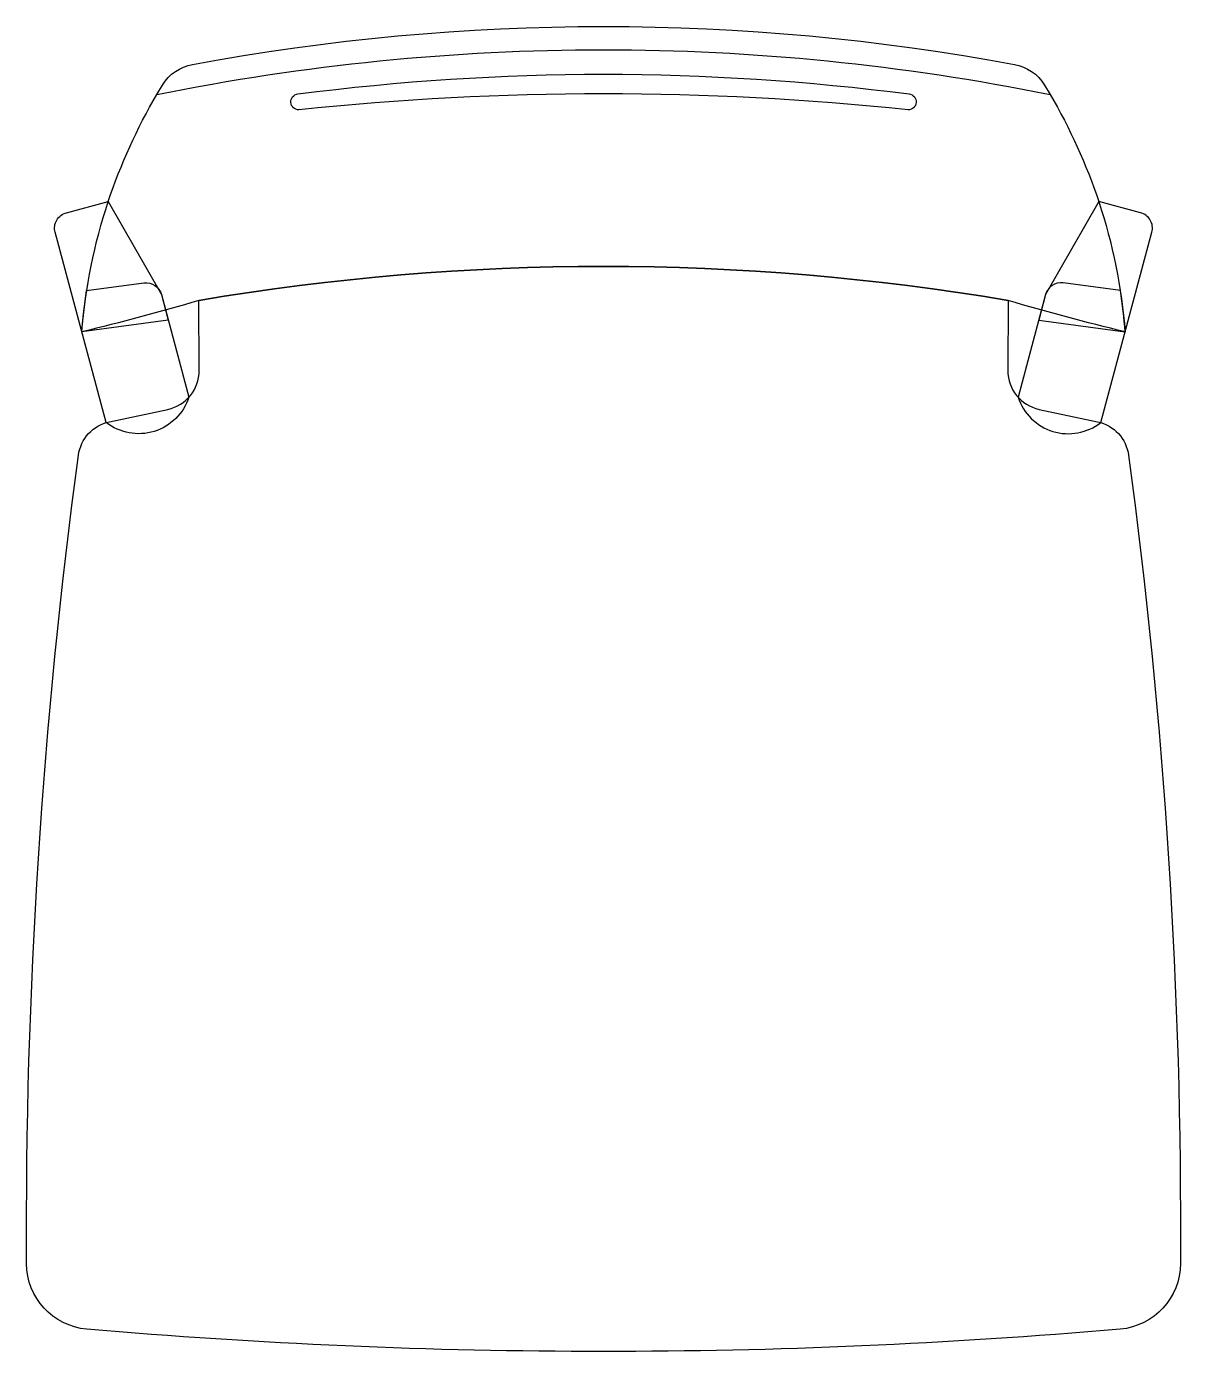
# Model space of a CAD drawing. Header units: millimetres. Extents: x -218 to 218, y -251 to 251.
import ezdxf

# ---------------------------------------------------------------- set-up
doc = ezdxf.new("R2010")
doc.units = ezdxf.units.MM
doc.header["$LTSCALE"] = 0.001

msp = doc.modelspace()

# ---------------------------------------------------------------- linework, layer by layer
for points in [[(-153, 147, -0.012544), (-197.3, 135.1, -0.060625), (-187.3, 184.4, -0.053568), (-168.9, 224.9), (-166.8, 228.5, -0.212287), (-155.4, 236.3, -0.092211), (155.4, 236.3, -0.212287), (166.8, 228.5), (168.9, 224.9, -0.053568), (187.3, 184.4, -0.060625), (197.3, 135.1, -0.012544), (153, 147, 0.084265), (-153, 147)], [(-168.9, 224.9, -0.100378), (168.9, 224.9)], [(-115.2, 219.1, -0.953958), (-115.6, 225.1, -0.064656), (115.6, 225.1, -0.953958), (115.2, 219.1, 0.052706), (-115.2, 219.1)], [(-188.1, 100.8), (-207.4, 172.8, -0.419308), (-203.1, 180.2), (-187.3, 184.4), (-167.2, 149.2), (-156.8, 110.4, -0.519821), (-188.1, 100.8)], [(188.1, 100.8), (207.4, 172.8, 0.419308), (203.1, 180.2), (187.3, 184.4), (167.2, 149.2), (156.8, 110.4, 0.519821), (188.1, 100.8)], [(-195.4, -242.2, -0.387452), (-218.2, -217.4, -0.034783), (-198.6, 88.4, -0.316656), (-186.9, 101.1), (-164.8, 105.8, 0.354924), (-152.9, 120.5), (-153, 147, -0.084265), (153, 147), (152.9, 120.5, 0.354924), (164.8, 105.8), (186.9, 101.1, -0.316656), (198.6, 88.4, -0.034783), (218.2, -217.4, -0.387452), (195.4, -242.2, -0.04319), (-195.4, -242.2)], [(-164.6, 139.5), (-197.3, 135.1, -0.019366), (-195.5, 150.7), (-173.8, 153.6, -0.377645), (-167.2, 149.2), (-164.6, 139.5)], [(164.6, 139.5), (197.3, 135.1, 0.019366), (195.5, 150.7), (173.8, 153.6, 0.377645), (167.2, 149.2), (164.6, 139.5)]]:
    msp.add_lwpolyline(points, format="xyb")

doc.saveas('drawing.dxf')
